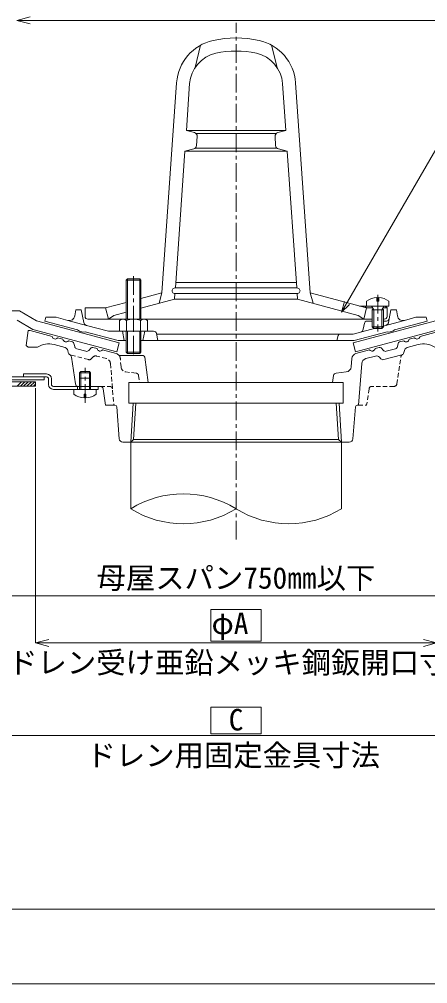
# Model space of a CAD drawing. Units: millimetres, scale not verified. Extents: x -840 to 840, y -594 to 594.
# Drawn here: x -156 to 63, y -594 to -76 of the extents above; entities that cross this region are included whole.
import ezdxf
from ezdxf.enums import TextEntityAlignment as Align

# ---------------------------------------------------------------- set-up
doc = ezdxf.new("R2010")
doc.units = ezdxf.units.MM
doc.header["$LTSCALE"] = 2
doc.linetypes.add('CHAIN1', pattern=[8, 5, -1, 1, -1])
doc.linetypes.add('DASHED1', pattern=[1.8, 1.2, -0.6])
for name, color, linetype, lineweight in [('0-0_鋼材(受け鋼鈑)', 7, 'Continuous', 9), ('0-1_輪郭線', 2, 'Continuous', 9), ('0-2_図面枠', 7, 'Continuous', 9), ('0-3_文字', 5, 'Continuous', 9), ('0-5_0', 7, 'Continuous', 9), ('0-7_部材(ﾋﾞｽ類)', 7, 'Continuous', 9), ('0-8_中心線', 2, 'CHAIN1', 9), ('0-9_部材(ﾄﾞﾚﾝ)', 4, 'Continuous', 9), ('0-B_IBｼｰﾄ', 4, 'Continuous', 9), ('0-E_寸法線', 7, 'Continuous', 9), ('1-0_破断線', 4, 'Continuous', 9)]:
    doc.layers.add(name, color=color, linetype=linetype, lineweight=lineweight)
doc.styles.add('ＭＳ ゴシック', font='')
doc.styles.get('ＭＳ ゴシック').set_extended_font_data('MS Gothic')

# ---------------------------------------------------------------- blocks, each defined once
blk = doc.blocks.new('_Open30')
at = {"layer": '0-5_0'}
blk.add_line((0, 0), (-2, 0), dxfattribs=at)
blk.add_lwpolyline([(-2, 0.5359), (0, 0), (-2, -0.5359)], dxfattribs=at)

msp = doc.modelspace()

# ---------------------------------------------------------------- linework, layer by layer
at = {"layer": '0-0_鋼材(受け鋼鈑)', "color": 2}
for p, q in [((-154.057, -266.554), (-141.657, -266.554)), ((-140.657, -269.154), (-140.657, -272.212)), ((-139.057, -269.154), (-139.057, -272.212)), ((-138.057, -273.212), (-114.057, -273.212)), ((-114.057, -274.812), (-114.057, -273.212)), ((-138.057, -274.812), (-114.057, -274.812))]:
    msp.add_line(p, q, dxfattribs=at)
at = {"layer": '0-0_鋼材(受け鋼鈑)'}
for p, q in [((-338.652, -270.754), (-147.557, -270.754)), ((-338.652, -273.154), (-147.557, -273.154)), ((-157.522, -273.154), (-155.122, -270.754)), ((-155.754, -273.154), (-153.354, -270.754)), ((-153.987, -273.154), (-151.587, -270.754)), ((-152.219, -273.154), (-149.819, -270.754)), ((-150.451, -273.154), (-148.051, -270.754)), ((-148.683, -273.154), (-147.557, -272.028)), ((-147.557, -270.754), (-147.557, -273.154))]:
    msp.add_line(p, q, dxfattribs=at)
at = {"layer": '0-0_鋼材(受け鋼鈑)', "color": 2}
msp.add_lwpolyline([(-143.057, -269.754), (-290.057, -269.754), (-290.057, -268.154), (-143.057, -268.154)], close=True, dxfattribs=at)
msp.add_lwpolyline([(-154.057, -266.554), (-154.057, -268.154), (-141.657, -268.154)], dxfattribs=at)
at = {"layer": '0-0_鋼材(受け鋼鈑)'}
msp.add_lwpolyline([(-264.645, -273.134), (-264.645, -273.154), (-147.557, -273.154), (-147.557, -270.754), (-265.22, -270.754), (-265.22, -270.746), (-265.22, -271.392), (-264.645, -271.724), (-264.645, -271.824), (-265.22, -272.156), (-265.22, -272.802)], close=True, dxfattribs=at)
at = {"layer": '0-0_鋼材(受け鋼鈑)', "color": 2}
for centre, radius, start, end in [((-141.657, -269.154), 2.6, 0, 90), ((-141.657, -269.154), 1, 0, 90), ((-138.057, -272.212), 2.6, 180, 270), ((-138.057, -272.212), 1, 180, 270)]:
    msp.add_arc(centre, radius, start, end, dxfattribs=at)
at = {"layer": '0-1_輪郭線'}
msp.add_lwpolyline([(800, 554), (-800, 554), (-800, -554), (800, -554)], close=True, dxfattribs=at)
at = {"layer": '0-2_図面枠'}
msp.add_lwpolyline([(840, -594), (840, 594), (-840, 594), (-840, -594)], close=True, dxfattribs=at)
at = {"layer": '0-7_部材(ﾋﾞｽ類)'}
for p, q in [((-99.057, -237.109), (-99.057, -216.142)), ((-98.381, -237.109), (-98.381, -215.465)), ((-91.734, -237.109), (-91.734, -215.465)), ((-91.057, -237.109), (-91.057, -216.142)), ((29.943, -227.509), (29.943, -230.109)), ((33.813, -232.109), (32.761, -230.237)), ((32.943, -232.109), (33.384, -231.345)), ((32.943, -232.109), (38.943, -232.109)), ((32.943, -232.109), (32.943, -241.239)), ((33.813, -232.109), (33.813, -242.109)), ((38.073, -232.109), (39.125, -230.237)), ((38.073, -232.109), (38.073, -242.109)), ((38.943, -232.109), (38.502, -231.345)), ((38.943, -232.109), (38.943, -241.239)), ((-102.557, -243.609), (-102.557, -237.831)), ((-100.682, -237.109), (-89.432, -237.109)), ((-98.807, -243.609), (-98.807, -237.831)), ((-91.307, -243.609), (-91.307, -237.831)), ((-87.557, -243.609), (-87.557, -237.831)), ((33.813, -242.109), (32.943, -241.239)), ((32.943, -241.239), (38.943, -241.239)), ((33.813, -242.109), (38.073, -242.109)), ((38.073, -242.109), (38.943, -241.239)), ((-102.557, -243.609), (-87.557, -243.609)), ((-99.057, -243.609), (-99.057, -254.789)), ((-98.381, -243.609), (-98.381, -255.465)), ((-91.734, -243.609), (-91.734, -255.465)), ((-91.057, -243.609), (-91.057, -254.789)), ((-123.357, -265.212), (-124.057, -266.012)), ((-118.057, -266.012), (-124.057, -266.012)), ((-124.057, -268.812), (-124.057, -266.012)), ((-118.757, -265.212), (-123.357, -265.212)), ((-123.357, -265.212), (-123.357, -268.812)), ((-118.057, -266.012), (-118.757, -265.212)), ((-118.757, -268.812), (-118.757, -265.212)), ((-118.057, -266.012), (-118.057, -268.812)), ((-115.057, -277.412), (-115.057, -274.812))]:
    msp.add_line(p, q, dxfattribs=at)
for points in [[(-91.057, -216.142), (-99.057, -216.142), (-98.381, -215.465), (-91.734, -215.465)], [(-91.057, -254.789), (-99.057, -254.789), (-98.381, -255.465), (-91.734, -255.465)]]:
    msp.add_lwpolyline(points, close=True, dxfattribs=at)
for points in [[(29.943, -230.109), (41.943, -230.109), (41.943, -227.509)], [(36.422, -225.52), (36.422, -227.509), (35.464, -227.509), (35.464, -225.52)], [(-115.057, -274.812), (-127.057, -274.812), (-127.057, -277.412)], [(-121.536, -279.401), (-121.536, -277.412), (-120.578, -277.412), (-120.578, -279.401)]]:
    msp.add_lwpolyline(points, dxfattribs=at)
for centre, radius, start, end in [((35.943, -235.509), 10, 92.74547, 126.86987), ((35.943, -235.509), 10, 53.13013, 87.25453), ((32.543, -230.359), 0.25, 29.32918, 90), ((39.343, -230.359), 0.25, 90, 150.67082), ((-100.682, -239.905), 2.796, 47.89532, 132.10468), ((-95.057, -247.212), 10.103, 68.21253, 111.78747), ((-89.432, -239.905), 2.796, 47.89532, 132.10468), ((-121.057, -269.412), 10, 233.13013, 267.25453), ((-121.057, -269.412), 10, 272.74547, 306.86987)]:
    msp.add_arc(centre, radius, start, end, dxfattribs=at)
at = {"layer": '0-8_中心線'}
for p, q in [((-40.057, -355.42), (-40.057, -78.003)), ((-95.057, -213.987), (-95.057, -256.032)), ((35.943, -224.064), (35.943, -243.791)), ((-95.057, -243.609), (-95.057, -235.809)), ((-121.057, -282.013), (-121.057, -263.189))]:
    msp.add_line(p, q, dxfattribs=at)
at = {"layer": '0-9_部材(ﾄﾞﾚﾝ)'}
for p, q in [((-59.057, -89.969), (-62.057, -101.999)), ((-21.057, -89.969), (-18.057, -101.999)), ((-79.84, -223.012), (-71.946, -110.129)), ((-66.729, -135.869), (-64.963, -110.617)), ((-13.386, -135.869), (-15.152, -110.617)), ((-0.275, -223.012), (-8.169, -110.129)), ((-66.729, -135.869), (-13.386, -135.869)), ((-62.439, -136.958), (-66.729, -135.869)), ((-61.64, -137.369), (-18.475, -137.369)), ((-61.277, -143.913), (-60.936, -139.036)), ((-18.838, -143.913), (-19.179, -139.036)), ((-17.676, -136.958), (-13.386, -135.869)), ((-72.638, -220.369), (-67.498, -146.869)), ((-62.796, -145.716), (-67.498, -146.869)), ((-67.498, -146.869), (-12.617, -146.869)), ((-62.065, -145.369), (-18.049, -145.369)), ((-17.319, -145.716), (-12.617, -146.869)), ((-7.477, -220.369), (-12.617, -146.869)), ((-72.428, -217.369), (-7.687, -217.369)), ((-72.847, -220.369), (-7.267, -220.369)), ((-91.057, -226.018), (-79.84, -223.012)), ((-91.057, -231.194), (-73.057, -226.371)), ((-79.84, -223.012), (-81.34, -228.59)), ((-73.057, -226.371), (-72.847, -223.369)), ((-73.057, -226.371), (-7.057, -226.371)), ((-72.847, -223.369), (-7.267, -223.369)), ((-7.057, -226.371), (-7.267, -223.369)), ((25.443, -235.079), (-7.057, -226.371)), ((29.943, -231.109), (-0.275, -223.012)), ((-0.275, -223.012), (1.225, -228.59)), ((-121.057, -235.609), (-121.057, -231.109)), ((-121.057, -231.109), (-110.057, -231.109)), ((-110.057, -231.109), (-99.057, -228.161)), ((39.943, -230.109), (26.211, -230.109)), ((29.943, -231.109), (28.943, -230.109)), ((33.251, -231.109), (29.943, -231.109)), ((40.943, -231.109), (38.634, -231.109)), ((40.943, -231.109), (39.943, -230.109)), ((40.943, -235.609), (40.943, -231.109)), ((32.943, -237.109), (-119.557, -237.109)), ((-105.557, -235.079), (-99.057, -233.338)), ((39.443, -237.109), (38.943, -237.109)), ((-152.557, -251.212), (-151.557, -243.212)), ((70.443, -243.212), (58.587, -246.389)), ((-135.804, -247.165), (-132.906, -247.942)), ((55.689, -247.165), (52.791, -247.942)), ((-152.557, -251.212), (-151.557, -252.212)), ((-151.557, -252.212), (-146.557, -252.212)), ((-131.728, -252.399), (-137.699, -250.799)), ((-127.707, -249.335), (-130.008, -248.718)), ((-126.987, -250.1), (-126.624, -251.873)), ((-125.543, -253.021), (-120.572, -254.353)), ((-117.861, -252.545), (-119.062, -253.899)), ((-114.553, -252.86), (-116.854, -252.243)), ((-104.34, -255.596), (-111.656, -253.636)), ((24.225, -255.596), (31.541, -253.636)), ((34.439, -252.86), (36.74, -252.243)), ((37.747, -252.545), (38.947, -253.899)), ((45.428, -253.021), (40.457, -254.353)), ((46.872, -250.1), (46.509, -251.873)), ((47.593, -249.335), (49.894, -248.718)), ((51.613, -252.399), (57.584, -250.799)), ((-130.047, -255.097), (-130.286, -253.93)), ((-126.247, -271.932), (-128.386, -257.512)), ((-89.937, -256.712), (-102.703, -256.712)), ((-88.945, -257.584), (-87.186, -271.212)), ((21.654, -262.742), (22.011, -258.256)), ((29.526, -258.317), (34.79, -256.907)), ((37.594, -258.403), (36.804, -257.511)), ((39.105, -258.856), (48.851, -256.245)), ((49.932, -255.097), (50.171, -253.93)), ((27.312, -260.977), (25.541, -283.212)), ((-124.057, -268.812), (-124.057, -274.812)), ((-124.057, -268.812), (-118.057, -268.812)), ((-123.357, -268.812), (-123.357, -274.812)), ((-118.757, -268.812), (-118.757, -274.812)), ((-118.057, -268.812), (-118.057, -274.812)), ((12.256, -267.331), (11.609, -271.212)), ((13.57, -266.087), (18.994, -265.486)), ((-125.057, -274.812), (-125.057, -273.212)), ((-125.057, -273.212), (-124.763, -273.212)), ((-124.763, -273.212), (-123.357, -273.212)), ((-118.757, -273.212), (-112.849, -273.212)), ((-111.366, -274.49), (-110.057, -283.212)), ((-105.074, -283.212), (-110.057, -283.212)), ((-102.704, -301.371), (-104.077, -284.133)), ((-96.572, -303.212), (-95.26, -282.212)), ((-95.001, -301.736), (-93.781, -282.212)), ((14.886, -301.736), (13.666, -282.212)), ((16.458, -303.212), (15.145, -282.212)), ((22.589, -301.371), (23.963, -284.133)), ((24.959, -283.212), (25.541, -283.212)), ((-100.71, -303.212), (-96.572, -303.212)), ((-95.001, -301.736), (-96.572, -303.212)), ((-96.572, -303.212), (16.458, -303.212)), ((-96.572, -303.212), (-96.572, -338.954)), ((-95.001, -301.736), (14.886, -301.736)), ((14.886, -301.736), (16.458, -303.212)), ((16.458, -303.212), (20.596, -303.212)), ((16.458, -303.212), (16.458, -338.954))]:
    msp.add_line(p, q, dxfattribs=at)
at = {"layer": '0-9_部材(ﾄﾞﾚﾝ)', "color": 6}
for p, q in [((-126.55, -235.328), (-126.057, -232.109)), ((-123.057, -232.109), (-126.057, -232.109)), ((-123.057, -232.109), (-121.789, -238.875)), ((42.047, -236.885), (42.943, -232.109)), ((42.943, -232.109), (45.943, -232.109)), ((46.436, -235.328), (45.943, -232.109)), ((-142.557, -238.109), (-142.057, -236.109)), ((-136.498, -236.109), (-142.057, -236.109)), ((-130.292, -237.772), (-136.498, -236.109)), ((-120.341, -240.438), (-130.292, -237.772)), ((26.714, -244.059), (50.178, -237.772)), ((32.943, -238.109), (30.199, -238.109)), ((40.573, -238.109), (38.943, -238.109)), ((50.178, -237.772), (56.384, -236.109)), ((56.384, -236.109), (61.943, -236.109)), ((62.443, -238.109), (61.943, -236.109)), ((-108.508, -243.609), (-120.341, -240.438)), ((28.165, -242.477), (28.722, -239.346)), ((-122.057, -244.12), (-121.057, -243.87)), ((-103.371, -248.609), (-121.057, -243.87)), ((-84.287, -243.609), (-108.508, -243.609)), ((-101.057, -243.609), (-100.057, -248.609)), ((-89.057, -243.609), (-90.057, -248.609)), ((-82.816, -244.815), (-82.057, -248.609)), ((-82.757, -245.109), (22.795, -245.109)), ((14.735, -245.834), (13.943, -248.609)), ((26.714, -244.059), (22.795, -245.109)), ((23.256, -248.609), (40.943, -243.87)), ((41.943, -244.12), (40.943, -243.87)), ((41.943, -244.12), (43.943, -243.584)), ((-99.057, -248.609), (-103.371, -248.609)), ((-91.057, -248.609), (23.256, -248.609))]:
    msp.add_line(p, q, dxfattribs=at)
at = {"layer": '0-9_部材(ﾄﾞﾚﾝ)', "color": 6, "linetype": 'DASHED1'}
msp.add_line((42.047, -236.885), (41.675, -238.875), dxfattribs=at)
at = {"layer": '0-9_部材(ﾄﾞﾚﾝ)', "linetype": 'DASHED1'}
for p, q in [((-119.219, -258.856), (-128.966, -256.245)), ((-117.709, -258.403), (-116.919, -257.511)), ((-109.641, -258.317), (-114.905, -256.907)), ((-101.769, -262.742), (-102.126, -258.256)), ((46.132, -271.932), (48.271, -257.512)), ((-107.427, -260.977), (-105.655, -283.212)), ((-93.685, -266.087), (-99.109, -265.486)), ((-92.371, -267.332), (-91.724, -271.212)), ((-112.849, -273.212), (-107.837, -273.212)), ((31.251, -274.49), (29.943, -283.212)), ((44.649, -273.212), (32.734, -273.212)), ((25.541, -283.212), (29.943, -283.212))]:
    msp.add_line(p, q, dxfattribs=at)
at = {"layer": '0-9_部材(ﾄﾞﾚﾝ)'}
for points in [[(-110.057, -231.109), (-108.557, -237.109), (-105.557, -235.079)], [(29.943, -231.109), (28.443, -237.109), (25.443, -235.079)], [(-151.557, -243.212), (-150.557, -243.212), (-138.702, -246.389)]]:
    msp.add_lwpolyline(points, dxfattribs=at)
at = {"layer": '0-9_部材(ﾄﾞﾚﾝ)', "color": 6}
for points in [[(-122.057, -244.12), (-124.057, -243.584), (-125.057, -242.798), (-142.557, -238.109)], [(43.943, -243.584), (44.943, -242.798), (62.443, -238.109)]]:
    msp.add_lwpolyline(points, dxfattribs=at)
at = {"layer": '0-9_部材(ﾄﾞﾚﾝ)'}
msp.add_lwpolyline([(-97.557, -271.212), (17.443, -271.212), (17.443, -282.212), (-97.557, -282.212)], close=True, dxfattribs=at)
for centre, radius, start, end in [((-47.007, -111.873), 25, 102.54309, 175.99998), ((-40.057, -143.109), 57, 77.45692, 102.54308), ((-33.108, -111.873), 25, 4.00002, 77.45691), ((-40.057, -143.109), 50, 77.45692, 102.54308), ((-47.007, -111.873), 18, 102.54309, 175.99998), ((-33.108, -111.873), 18, 4.00002, 77.45691), ((-62.931, -138.896), 2, 356.00018, 75.75797), ((-17.184, -138.896), 2, 104.24203, 183.99982), ((-63.272, -143.774), 2, 283.77217, 355.99979), ((-16.843, -143.774), 2, 184.00021, 256.22783), ((-72.847, -221.869), 1.5, 89.99948, 270.00052), ((-7.267, -221.869), 1.5, 269.99948, 90.00052), ((-119.557, -235.609), 1.5, 180.00013, 269.99703), ((39.443, -235.609), 1.5, 270, 0), ((-137.091, -246.174), 1.625, 187.6203, 322.37952), ((-131.295, -247.727), 1.625, 187.61926, 322.37983), ((51.181, -247.727), 1.625, 217.62017, 352.38075), ((56.976, -246.174), 1.625, 217.6203, 352.37915), ((-140.546, -261.424), 11, 75.00011, 123.12976), ((-132.245, -254.331), 2, 11.56621, 75.0005), ((-127.966, -250.301), 1, 11.55019, 75.00613), ((-125.154, -251.572), 1.5, 191.5649, 254.99991), ((-117.113, -253.209), 1, 75.00023, 138.43498), ((-112.943, -252.644), 1.625, 187.61779, 322.38166), ((32.828, -252.644), 1.625, 217.61926, 352.38166), ((36.998, -253.209), 1, 41.56502, 104.99977), ((45.04, -251.572), 1.5, 285.00009, 348.4351), ((47.852, -250.301), 1, 104.99922, 168.43358), ((52.13, -254.331), 2, 104.9995, 168.43379), ((60.431, -261.424), 11, 56.87024, 104.99989), ((-128.578, -254.796), 1.5, 191.56628, 239.30832), ((-130.364, -257.806), 2, 8.43475, 59.30959), ((-120.184, -252.904), 1.5, 254.99991, 318.43558), ((-105.117, -258.494), 3, 36.43097, 74.99991), ((-89.937, -257.712), 1, 7.35265, 90), ((25.002, -258.494), 3, 105.00009, 175.44576), ((30.302, -261.215), 3, 105.00009, 175.4454), ((35.308, -258.838), 2, 41.56493, 105.00024), ((38.716, -257.407), 1.5, 221.56349, 284.99872), ((40.069, -252.904), 1.5, 221.56442, 285.00009), ((48.463, -254.796), 1.5, 284.99872, 348.43372), ((18.663, -262.504), 3, 276.33025, 355.4454), ((13.736, -267.578), 1.5, 96.32884, 170.53767), ((-124.763, -271.712), 1.5, 188.43475, 270.001), ((-112.849, -274.712), 1.5, 8.5307, 90), ((-105.074, -284.212), 1, 4.55455, 90), ((24.959, -284.212), 1, 89.9997, 175.44557), ((-100.71, -301.212), 2, 184.55463, 270), ((20.596, -301.212), 2, 270, 355.44537)]:
    msp.add_arc(centre, radius, start, end, dxfattribs=at)
at = {"layer": '0-9_部材(ﾄﾞﾚﾝ)', "color": 6}
for centre, radius, start, end in [((-129.516, -234.874), 3, 254.99973, 351.29286), ((30.199, -239.609), 1.5, 90.00108, 169.91172), ((40.573, -236.609), 1.5, 269.99976, 349.38514), ((49.401, -234.874), 3, 188.70714, 285.00027), ((-119.823, -238.506), 2, 190.61488, 254.9992), ((26.196, -242.127), 2, 284.9995, 349.91257), ((-84.287, -245.109), 1.5, 11.31021, 90), ((15.697, -246.109), 1, 90, 164.05402)]:
    msp.add_arc(centre, radius, start, end, dxfattribs=at)
at = {"layer": '0-9_部材(ﾄﾞﾚﾝ)', "color": 6, "linetype": 'DASHED1'}
msp.add_arc((39.709, -238.507), 2, 284.99363, 349.38755, dxfattribs=at)
at = {"layer": '0-9_部材(ﾄﾞﾚﾝ)', "linetype": 'DASHED1'}
for centre, radius, start, end in [((-128.578, -254.796), 1.5, 239.30832, 255.00128), ((-118.831, -257.407), 1.5, 255.00128, 318.43651), ((-115.422, -258.838), 2, 74.99976, 138.43507), ((-110.417, -261.215), 3, 4.5546, 74.99991), ((-105.117, -258.494), 3, 4.55424, 36.43071), ((50.249, -257.806), 2, 120.69041, 171.56525), ((-98.778, -262.504), 3, 184.5546, 263.66975), ((-93.85, -267.578), 1.5, 9.46233, 83.67116), ((-107.837, -274.712), 1.5, 4.0559, 90), ((32.734, -274.712), 1.5, 90, 171.4693), ((44.649, -271.712), 1.5, 270, 351.56464)]:
    msp.add_arc(centre, radius, start, end, dxfattribs=at)
at = {"layer": '0-B_IBｼｰﾄ', "color": 7}
for p, q in [((-156.218, -232.654), (-287.459, -232.654)), ((-156.218, -232.654), (-147.072, -237.935)), ((-157.546, -237.661), (-149.002, -242.594)), ((-147.072, -237.935), (-102.787, -249.8)), ((66.957, -237.935), (22.672, -249.8)), ((68.887, -242.594), (23.966, -254.63)), ((23.966, -254.63), (22.672, -249.8))]:
    msp.add_line(p, q, dxfattribs=at)
msp.add_lwpolyline([(-149.002, -242.594), (-104.081, -254.63), (-102.787, -249.8)], dxfattribs=at)
at = {"layer": '0-E_寸法線'}
for p, q in [((16.49, -233.423), (171.45, 34.973)), ((-150.557, -76.654), (70.443, -76.654)), ((-147.557, -274.154), (-147.557, -410.954)), ((-409.057, -385.754), (326.943, -385.754)), ((-140.557, -410.954), (60.443, -410.954)), ((-283.057, -460.754), (202.943, -460.754))]:
    msp.add_line(p, q, dxfattribs=at)
msp.add_lwpolyline([(20.733, -229.18), (16.49, -233.423), (18.043, -227.627)], dxfattribs=at)
for points in [[(-53.557, -409.954), (-26.557, -409.954), (-26.557, -392.954), (-53.557, -392.954)], [(-53.557, -459.754), (-26.557, -459.754), (-26.557, -445.554), (-53.557, -445.554)]]:
    msp.add_lwpolyline(points, close=True, dxfattribs=at)
at = {"layer": '1-0_破断線'}
for centre, start, end in [((-68.315, -384.666), 58.27682, 121.72318), ((-68.315, -293.243), 238.27682, 301.72318), ((-11.8, -293.243), 238.27682, 301.72318)]:
    msp.add_arc(centre, 53.74, start, end, dxfattribs=at)

# ---------------------------------------------------------------- block references
at = {"layer": '0-E_寸法線', "xscale": 3.5, "yscale": 3.5, "rotation": 180}
for p in [(-157.557, -76.654), (-147.557, -410.954)]:
    msp.add_blockref('_Open30', p, dxfattribs=at)
at = {"layer": '0-E_寸法線', "xscale": 3.5, "yscale": 3.5}
msp.add_blockref('_Open30', (67.443, -410.954), dxfattribs=at)

# ---------------------------------------------------------------- texts
at = {"layer": '0-3_文字', "color": 7, "style": 'ＭＳ ゴシック'}
for s, p in [('ドレン受け亜鉛メッキ鋼鈑開口寸法', (-162.279, -430.761)), ('ドレン用固定金具寸法', (-120.279, -480.561))]:
    msp.add_text(s, height=11.54, dxfattribs=at).set_placement(p, align=Align.BOTTOM_LEFT)
at = {"layer": '0-E_寸法線', "style": 'ＭＳ ゴシック'}
for s, p in [('母屋スパン750㎜以下', (-114.905, -385.316)), ('φA', (-53.215, -409.728)), ('C', (-44.017, -461.473))]:
    msp.add_text(s, height=11.54, dxfattribs=at).set_placement(p, align=Align.BOTTOM_LEFT)

doc.saveas('drawing.dxf')
